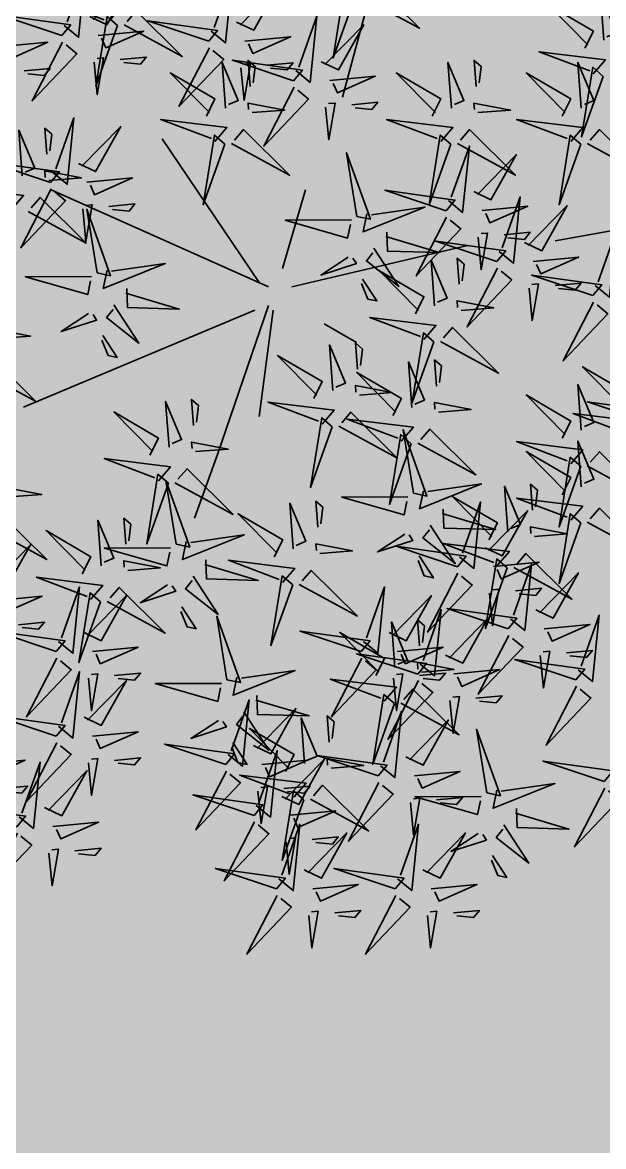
# Model space of a CAD drawing. Header units: millimetres. Extents: x -620 to 116137, y -21481 to 17762.
# Drawn here: x 12518 to 12885, y 7550 to 8261 of the extents above; entities that cross this region are included whole.
import ezdxf

# ---------------------------------------------------------------- set-up
doc = ezdxf.new("R2010")
doc.units = ezdxf.units.MM
doc.header["$LTSCALE"] = 150
doc.linetypes.add('1625E_Roof Plan$0$DASHED', pattern=[0.75, 0.5, -0.25])
doc.layers.add('1625_East Villa$0$ad-Landscape', color=7, linetype='Continuous', lineweight=35, true_color=0x007f00)
doc.layers.add('1625_East Villa$0$ad-Landscape 2', color=7, linetype='Continuous', lineweight=35, true_color=0x264c00)
doc.layers.add('1625_East Villa$0$ad-Verandah', color=7, linetype='Continuous', true_color=0xa57c52)
doc.layers.add('1625E_Roof Plan$0$ad-Primary Roof', color=5, linetype='Continuous')
doc.layers.add('1625E_Roof Plan$0$ad-Secondary Roof', color=6, linetype='Continuous')

# ---------------------------------------------------------------- blocks, each defined once
blk = doc.blocks.new('1625_East Villa$0$bamboo')
at = {"layer": '1625_East Villa$0$ad-Landscape'}
blk.add_line((-124.2, -652.6), (-157.7, -842.3), dxfattribs=at)
for points in [[(-548.2, 43.3), (-554.2, -19.6), (-537, -5.4), (-541.1, 34.7)], [(-556.7, -87.7), (-536.9, -129.3), (-645.8, -190.1), (-549.6, -96.3)], [(-712.5, -168.7), (-565.9, -116.3), (-734.3, -143.3), (-712.5, -168.7)], [(-713.7, -184.4), (-637.3, -324.8), (-747.6, -213.6), (-722.2, -191.7)], [(-425.4, -669.4), (-466.6, -690.1), (-529.7, -582.4), (-433.9, -676.7)], [(-119.8, -578.6), (-100, -620.2), (-209, -681), (-112.7, -587.2)], [(8.2, -743.4), (-41.2, -595.8), (-17.7, -764.7), (8.2, -743.4)], [(-9.8, -589.2), (68.8, -596.8), (-19.9, -612), (-18.4, -596.3)], [(352.8, -669.4), (311.6, -690.1), (248.5, -582.4), (344.3, -676.7)], [(489.3, -669.4), (448.2, -690.1), (385.1, -582.4), (480.9, -676.7)], [(527.1, -597.7), (464.1, -593), (478.7, -609.9), (518.7, -605)], [(590.2, -602.4), (584.1, -681.2), (567.1, -592.8), (582.9, -593.9)], [(-527.4, -744.4), (-561.3, -773.6), (-580.8, -613.7), (-534.7, -736)], [(-74.2, -598.9), (-84.7, -708.9), (-44.2, -617.6), (-67, -607.5)], [(-589.2, -724), (-630.4, -744.6), (-693.5, -636.9), (-597.7, -731.2)], [(-357.5, -714.1), (-210.9, -661.7), (-379.3, -688.7), (-357.5, -714.1)], [(-15.8, -652.1), (-21.8, -715), (-4.6, -700.8), (-8.7, -660.7)], [(23.9, -744.9), (165.8, -671.4), (52.3, -779.4), (31, -753.6)], [(420.7, -714.1), (567.3, -661.7), (398.9, -688.7), (420.7, -714.1)], [(557.2, -714.1), (703.8, -661.7), (535.4, -688.7), (557.2, -714.1)], [(346.4, -826.2), (312.4, -855.4), (293, -695.5), (339.1, -817.8)], [(-444.7, -715.5), (-555, -707.2), (-462.9, -745.8), (-453.2, -722.8)], [(-521.3, -768.6), (-374.8, -716.3), (-543.2, -743.3), (-521.3, -768.6)], [(-358.7, -729.9), (-282.3, -870.2), (-392.6, -759), (-367.2, -737.1)], [(284.5, -805.8), (243.4, -826.4), (180.3, -718.7), (276.1, -813.1)], [(333.5, -715.5), (223.2, -707.2), (315.3, -745.8), (325, -722.8)], [(470, -715.5), (359.7, -707.2), (451.8, -745.8), (461.5, -722.8)], [(419.5, -729.9), (495.9, -870.2), (385.6, -759), (411, -737.1)], [(556, -729.9), (632.4, -870.2), (522.1, -759), (547.5, -737.1)], [(-16.2, -749), (12.3, -783.5), (-148, -799.7), (-24.8, -756.1)], [(-608.6, -770), (-718.8, -761.8), (-626.7, -800.3), (-617.1, -777.3)]]:
    blk.add_lwpolyline(points, dxfattribs=at)
at = {"layer": '1625_East Villa$0$ad-Landscape 2'}
for p, q in [((43.5, 73), (278.2, 631.2)), ((-12.4, 39.5), (-247.1, 564.2)), ((-23.6, 61.9), (-370, 296.3)), ((390, 162.3), (546.4, 218.1)), ((32.3, 39.5), (390, 162.3)), ((43.5, 28.4), (300.5, 61.9)), ((-57.1, 6), (-247.1, -49.8)), ((-12.4, -16.3), (-113, -440.5)), ((77, -94.4), (121.7, -172.6)), ((-470.6, -139.1), (-761.2, -217.2))]:
    blk.add_line(p, q, dxfattribs=at)
for points in [[(103.7, 1424.7), (54.4, 1572.3), (77.9, 1403.4), (103.7, 1424.7)], [(-199.8, 660.1), (-233.7, 630.9), (-253.2, 790.8), (-207, 668.5)], [(1291.5, 647.4), (1242.1, 795), (1265.7, 626.1), (1291.5, 647.4)], [(187.4, 742.8), (263.8, 602.4), (153.5, 713.7), (178.9, 735.5)], [(1140.9, 737.5), (1130.4, 627.4), (1170.9, 718.7), (1148, 728.8)], [(-264.9, 565.6), (-314.3, 713.2), (-290.7, 544.3), (-264.9, 565.6)], [(569.7, 715.5), (646.1, 575.2), (535.8, 686.4), (561.2, 708.3)], [(699.3, 716.8), (719.2, 675.2), (610.2, 614.4), (706.4, 708.2)], [(1307.2, 645.9), (1449.1, 719.5), (1335.7, 611.4), (1314.3, 637.3)], [(-619.9, 538.4), (-669.2, 686), (-645.7, 517), (-619.9, 538.4)], [(-593, 682.9), (-603.5, 572.8), (-563, 664.1), (-585.9, 674.3)], [(112.3, 693), (106.3, 614.2), (89.3, 702.6), (105, 701.5)], [(745, 696.6), (734.5, 586.5), (774.9, 677.8), (752.1, 687.9)], [(868.3, 552), (818.9, 699.6), (842.4, 530.7), (868.3, 552)], [(1073.1, 552), (1023.7, 699.6), (1047.2, 530.7), (1073.1, 552)], [(1199.3, 684.2), (1193.3, 621.3), (1210.5, 635.5), (1206.4, 675.6)], [(494.6, 665.7), (488.6, 587), (471.6, 675.4), (487.3, 674.2)], [(-534.6, 629.7), (-540.6, 566.8), (-523.4, 581), (-527.5, 621)], [(-280.9, 634.5), (-391.2, 642.7), (-299.1, 604.1), (-289.4, 627.2)], [(-249.2, 564.1), (-107.3, 637.7), (-220.7, 529.6), (-242.1, 555.5)], [(-37.8, 466.8), (-37.2, 626.6), (5.9, 476), (-26.9, 469.1)], [(803.4, 643.3), (797.4, 580.4), (814.6, 594.6), (810.5, 634.7)], [(1267.2, 641.9), (1295.6, 607.4), (1135.4, 591.1), (1258.6, 634.8)], [(-604.1, 536.8), (-462.2, 610.4), (-575.7, 502.3), (-597, 528.2)], [(-194.9, 620.1), (-118.4, 479.7), (-228.8, 591), (-203.4, 612.8)], [(742.3, 469.2), (708.4, 440), (688.9, 599.9), (735, 477.6)], [(884, 550.5), (1025.9, 624), (912.4, 516), (891.1, 541.8)], [(1088.8, 550.5), (1230.7, 624), (1117.2, 516), (1095.9, 541.8)], [(-333, 575), (-396, 579.7), (-381.4, 562.8), (-341.5, 567.7)], [(-270, 570.3), (-276, 491.5), (-293, 579.9), (-277.2, 578.7)], [(680.5, 489.6), (639.3, 469), (576.2, 576.7), (672, 482.3)], [(1245.4, 580.5), (1265.3, 538.9), (1156.3, 478), (1252.6, 571.9)], [(-650.3, 428.2), (-684.2, 399.1), (-703.7, 559), (-657.6, 436.7)], [(-289.2, 560), (-260.8, 525.6), (-421, 509.3), (-297.8, 552.9)], [(843.9, 546.4), (872.4, 511.9), (712.1, 495.7), (835.3, 539.3)], [(1048.7, 546.4), (1077.2, 511.9), (916.9, 495.7), (1040.1, 539.3)], [(1291.1, 560.2), (1280.6, 450.1), (1321.1, 541.4), (1298.2, 551.6)], [(1355.5, 569.8), (1434.1, 562.2), (1345.4, 547), (1346.9, 562.7)], [(-644.2, 532.8), (-615.8, 498.3), (-776, 482), (-652.8, 525.7)], [(52, 474.3), (95.2, 540.4), (67.5, 454.7), (54.3, 463.3)], [(-311, 498.7), (-291.1, 457.1), (-400.1, 396.2), (-303.9, 490)], [(748.4, 444.9), (894.9, 497.3), (726.5, 470.3), (748.4, 444.9)], [(1349.5, 506.9), (1343.5, 444), (1360.7, 458.2), (1356.6, 498.3)], [(-665.9, 471.4), (-646.1, 429.8), (-755.1, 368.9), (-658.8, 462.8)], [(-265.3, 478.4), (-275.8, 368.3), (-235.4, 459.6), (-258.2, 469.8)], [(-200.9, 488), (-122.3, 480.4), (-211, 465.2), (-209.5, 480.9)], [(-46.5, 453.6), (-200.1, 478.3), (-39.6, 420.8), (-46.5, 453.6)], [(822.2, 485), (842, 443.4), (733.1, 382.6), (829.3, 476.4)], [(867.9, 464.7), (857.4, 354.7), (897.8, 446), (875, 456.1)], [(932.3, 474.4), (1010.9, 466.8), (922.2, 451.6), (923.7, 467.3)], [(1027, 485), (1046.8, 443.4), (937.9, 382.6), (1034.1, 476.4)], [(1072.7, 464.7), (1062.1, 354.7), (1102.6, 446), (1079.8, 456.1)], [(1137.1, 474.4), (1215.7, 466.8), (1126.9, 451.6), (1128.4, 467.3)], [(-644.2, 404), (-497.6, 456.4), (-666, 429.4), (-644.2, 404)], [(-620.3, 451.1), (-630.8, 341), (-590.3, 432.3), (-613.2, 442.5)], [(-555.9, 460.7), (-477.3, 453.1), (-566, 437.9), (-564.5, 453.6)], [(-52.8, 429.4), (-9, 438.6), (-69, 289.1), (-50.5, 418.5)], [(104.9, 439.8), (157.9, 405.3), (153.3, 427.1), (115.9, 442.1)], [(455.6, 305.5), (421.7, 276.4), (402.2, 436.3), (448.3, 314)], [(661.1, 443.6), (550.9, 451.8), (643, 413.2), (652.6, 436.3)], [(617.5, 275.9), (618.2, 435.7), (661.3, 285.1), (628.5, 278.2)], [(-206.9, 425.1), (-212.9, 362.2), (-195.7, 376.4), (-199.8, 416.5)], [(30.7, 412.7), (123.3, 352.4), (61.2, 430.6), (41.6, 415)], [(393.8, 326), (352.6, 305.3), (289.5, 413), (385.3, 318.7)], [(747.2, 429.2), (823.6, 288.8), (713.3, 400), (738.7, 421.9)], [(926.3, 411.5), (920.3, 348.6), (937.5, 362.8), (933.4, 402.9)], [(1131.1, 411.5), (1125, 348.6), (1142.3, 362.8), (1138.2, 402.9)], [(-645.4, 388.3), (-569, 247.9), (-679.3, 359.1), (-653.9, 381)], [(-561.9, 397.8), (-567.9, 334.9), (-550.7, 349.1), (-554.8, 389.2)], [(-8.5, 381.7), (37.5, 380), (40.9, 255.2), (2.4, 384)], [(609.1, 384.1), (546.1, 388.8), (560.6, 371.9), (600.6, 376.8)], [(672.1, 379.4), (666.1, 300.6), (649, 389), (664.8, 387.8)], [(-606.2, 183.8), (-655.6, 331.4), (-632, 162.5), (-606.2, 183.8)], [(461.7, 281.3), (608.2, 333.7), (439.8, 306.7), (461.7, 281.3)], [(707.3, 283.4), (750.5, 349.5), (722.8, 263.8), (709.6, 272.4)], [(-363.6, 169.2), (-397.5, 140), (-417, 299.9), (-370.9, 177.6)], [(945.2, 153.2), (945.8, 313), (988.9, 162.4), (956.1, 155.5)], [(-425.4, 189.6), (-466.6, 169), (-529.7, 276.7), (-433.9, 182.4)], [(374.4, 279.9), (264.1, 288.2), (356.3, 249.6), (365.9, 272.6)], [(608.9, 262.7), (455.2, 287.4), (615.8, 229.9), (608.9, 262.7)], [(1141.3, 142.9), (1092, 290.5), (1115.5, 121.6), (1141.3, 142.9)], [(-590.5, 182.3), (-448.6, 255.9), (-562, 147.8), (-583.4, 173.7)], [(460.4, 265.6), (536.9, 125.2), (426.5, 236.4), (452, 258.3)], [(602.5, 238.5), (646.3, 247.7), (586.3, 98.2), (604.8, 227.6)], [(760.2, 248.9), (813.2, 214.4), (808.6, 236.2), (771.2, 251.2)], [(322.4, 220.5), (259.3, 225.2), (273.9, 208.3), (313.9, 213.2)], [(385.4, 215.7), (379.4, 137), (362.3, 225.4), (378.1, 224.2)], [(686, 221.8), (778.6, 161.5), (716.5, 239.7), (696.9, 224.1)], [(1035, 160.6), (1078.2, 226.8), (1050.5, 141.1), (1037.3, 149.7)], [(1264.2, 74.7), (1214.8, 222.3), (1238.4, 53.4), (1264.2, 74.7)], [(-357.5, 145), (-210.9, 197.3), (-379.3, 170.3), (-357.5, 145)], [(646.8, 190.8), (692.9, 189.1), (696.3, 64.3), (657.8, 193.1)], [(1157.1, 141.4), (1299, 214.9), (1185.5, 106.9), (1164.2, 132.8)], [(-630.5, 178.2), (-602.1, 143.7), (-762.3, 127.5), (-639.2, 171.1)], [(936.5, 139.9), (782.9, 164.7), (943.4, 107.2), (936.5, 139.9)], [(1441.7, 20.2), (1392.3, 167.8), (1415.9, -1.1), (1441.7, 20.2)], [(-444.7, 143.6), (-555, 151.8), (-462.9, 113.3), (-453.2, 136.3)], [(701.3, 5.5), (667.4, -23.6), (647.9, 136.3), (694, 14)], [(1117, 137.3), (1145.4, 102.8), (985.2, 86.6), (1108.4, 130.2)], [(1279.9, 73.2), (1421.8, 146.8), (1308.4, 38.7), (1287, 64.6)], [(-652.3, 116.9), (-632.5, 75.3), (-741.4, 14.4), (-645.2, 108.2)], [(-510.6, -20.7), (-560, 126.9), (-536.5, -42), (-510.6, -20.7)], [(-358.7, 129.2), (-282.3, -11.2), (-392.6, 100.1), (-367.2, 121.9)], [(639.5, 26), (598.3, 5.3), (535.3, 113), (631, 18.7)], [(930.2, 115.8), (973.9, 125), (914, -24.5), (932.5, 104.9)], [(1013.6, 99.1), (1106.3, 38.8), (1044.2, 116.9), (1024.6, 101.4)], [(1087.9, 126.1), (1140.9, 91.6), (1136.3, 113.5), (1098.9, 128.4)], [(1220.1, -21.7), (1186.2, -50.9), (1166.7, 109), (1212.8, -13.3)], [(-606.6, 96.6), (-617.1, -13.5), (-576.7, 77.8), (-599.5, 88)], [(-496.8, 84.1), (-559.8, 88.8), (-545.3, 71.9), (-505.3, 76.8)], [(-542.2, 106.2), (-463.6, 98.6), (-552.3, 83.4), (-550.8, 99.1)], [(-433.8, 79.4), (-439.8, 0.6), (-456.8, 89), (-441.1, 87.9)], [(1158.3, -1.3), (1117.1, -21.9), (1054.1, 85.8), (1149.8, -8.5)], [(1457.4, 18.7), (1599.3, 92.2), (1485.9, -15.8), (1464.5, 10)], [(974.5, 68.1), (1020.5, 66.3), (1023.9, -58.4), (985.4, 70.4)], [(1095.3, 76), (1115.1, 34.4), (1006.1, -26.5), (1102.4, 67.3)], [(1239.9, 69.2), (1268.3, 34.7), (1108.1, 18.4), (1231.3, 62.1)], [(1140.9, 55.7), (1130.4, -54.4), (1170.9, 36.9), (1148, 47)], [(1205.3, 65.3), (1283.9, 57.7), (1195.2, 42.5), (1196.7, 58.2)], [(-494.9, -22.2), (-353, 51.3), (-466.5, -56.7), (-487.8, -30.9)], [(319, -89.9), (285.1, -119.1), (265.6, 40.8), (311.8, -81.4)], [(707.4, -18.7), (854, 33.7), (685.6, 6.7), (707.4, -18.7)], [(257.2, -69.4), (216.1, -90.1), (153, 17.6), (248.8, -76.7)], [(1218.1, 7.8), (1238, -33.8), (1129, -94.7), (1225.2, -0.8)], [(1199.3, 2.4), (1193.3, -60.5), (1210.5, -46.3), (1206.4, -6.2)], [(1226.2, -46), (1372.8, 6.4), (1204.4, -20.6), (1226.2, -46)], [(1417.4, 14.6), (1445.8, -19.9), (1285.6, -36.1), (1408.7, 7.5)], [(-535, -26.3), (-506.5, -60.8), (-666.8, -77), (-543.6, -33.4)], [(-174.3, -160.5), (-173.7, -0.6), (-130.6, -151.3), (-163.4, -158.2)], [(620.2, -20.1), (509.9, -11.8), (602, -50.4), (611.7, -27.3)], [(1263.8, -12.5), (1253.3, -122.6), (1293.7, -31.3), (1270.9, -21.1)], [(1328.2, -2.9), (1406.8, -10.5), (1318.1, -25.7), (1319.6, -10)], [(706.2, -34.4), (782.6, -174.8), (672.3, -63.6), (697.7, -41.7)], [(868.3, -184.3), (818.9, -36.7), (842.4, -205.6), (868.3, -184.3)], [(1139, -47.3), (1028.7, -39.1), (1120.8, -77.6), (1130.5, -54.6)], [(1395.6, -46.8), (1415.5, -88.4), (1306.5, -149.2), (1402.7, -55.4)], [(325.1, -114.1), (471.7, -61.8), (303.3, -88.7), (325.1, -114.1)], [(568.1, -79.5), (505.1, -74.8), (519.6, -91.7), (559.6, -86.8)], [(631.1, -84.2), (625.1, -163), (608.1, -74.6), (623.8, -75.8)], [(1168.6, -225.3), (1119.3, -77.6), (1142.8, -246.6), (1168.6, -225.3)], [(1225, -61.7), (1301.4, -202.1), (1191.1, -90.8), (1216.5, -69)], [(1322.2, -65.8), (1316.2, -128.7), (1333.4, -114.5), (1329.3, -74.4)], [(1441.3, -67.1), (1430.8, -177.1), (1471.2, -85.8), (1448.4, -75.7)], [(1505.7, -57.4), (1584.3, -65), (1495.6, -80.2), (1497.1, -64.5)], [(-511, -108), (-521.6, -218), (-481.1, -126.7), (-503.9, -116.6)], [(-446.7, -98.3), (-368, -105.9), (-456.8, -121.2), (-455.3, -105.4)], [(-84.5, -153), (-41.3, -86.9), (-69, -172.5), (-82.2, -163.9)], [(237.9, -115.5), (127.6, -107.2), (219.7, -145.8), (229.4, -122.8)], [(1086.9, -106.8), (1023.9, -102.1), (1038.4, -119), (1078.4, -114.1)], [(1149.9, -111.5), (1143.9, -190.3), (1126.9, -101.9), (1142.6, -103)], [(323.9, -129.9), (400.4, -270.3), (290, -159), (315.4, -137.2)], [(926.2, -219.4), (885, -240.1), (822, -132.4), (917.7, -226.7)], [(884, -185.9), (1025.9, -112.3), (912.4, -220.4), (891.1, -194.5)], [(988, -239.9), (954.1, -269), (934.6, -109.2), (980.8, -231.4)], [(1441.7, -266.2), (1392.3, -118.6), (1415.9, -287.5), (1441.7, -266.2)], [(1499.7, -120.3), (1493.7, -183.2), (1510.9, -169), (1506.8, -128.9)], [(-452.7, -161.2), (-458.7, -224.1), (-441.4, -209.9), (-445.5, -169.8)], [(-183, -173.7), (-336.7, -149), (-176.1, -206.5), (-183, -173.7)], [(360, -280.8), (326.1, -310), (306.6, -150.1), (352.7, -272.3)], [(494.6, -296.8), (495.3, -137), (538.4, -287.6), (505.6, -294.5)], [(1184.4, -226.8), (1326.3, -153.2), (1212.8, -261.3), (1191.5, -235.4)], [(-189.3, -197.8), (-145.6, -188.6), (-205.5, -338.1), (-187, -208.8)], [(-31.6, -187.5), (21.3, -222), (16.7, -200.1), (-20.7, -185.2)], [(185.8, -175), (122.8, -170.2), (137.4, -187.2), (177.4, -182.3)], [(298.2, -260.3), (257, -281), (193.9, -173.3), (289.7, -267.6)], [(248.8, -179.7), (242.8, -258.4), (225.8, -170), (241.6, -171.2)], [(843.9, -189.9), (872.4, -224.4), (712.1, -240.6), (835.3, -197)], [(922.9, -320.7), (873.5, -173.1), (897.1, -342), (922.9, -320.7)], [(-105.9, -214.5), (-13.2, -274.9), (-75.4, -196.7), (-94.9, -212.2)], [(114.3, -335.4), (80.4, -364.5), (60.9, -204.6), (107, -326.9)], [(994.1, -264.1), (1140.7, -211.8), (972.3, -238.7), (994.1, -264.1)], [(1457.4, -267.7), (1599.3, -194.1), (1485.9, -302.2), (1464.5, -276.3)], [(-196.6, -388.9), (-246, -241.3), (-222.5, -410.2), (-196.6, -388.9)], [(-145, -245.6), (-99, -247.3), (-95.6, -372), (-134.1, -243.3)], [(52.5, -314.9), (11.3, -335.6), (-51.8, -227.9), (44, -322.2)], [(584.4, -289.3), (627.6, -223.2), (600, -308.9), (586.7, -300.3)], [(1144.3, -230.8), (1172.7, -265.3), (1012.5, -281.6), (1135.7, -237.9)], [(-425.4, -355.8), (-466.6, -376.5), (-529.7, -268.8), (-433.9, -363.1)], [(-363.6, -376.3), (-397.5, -405.4), (-417, -245.5), (-370.9, -367.8)], [(366.1, -305), (512.7, -252.7), (344.3, -279.6), (366.1, -305)], [(663.5, -416.2), (614.1, -268.5), (637.6, -437.5), (663.5, -416.2)], [(822.2, -251.3), (842, -292.9), (733.1, -353.8), (829.3, -259.9)], [(906.9, -265.5), (796.6, -257.2), (888.7, -295.8), (898.4, -272.8)], [(932.3, -262), (1010.9, -269.6), (922.2, -284.8), (923.7, -269.1)], [(938.6, -322.2), (1080.5, -248.7), (967.1, -356.7), (945.7, -330.8)], [(278.8, -306.4), (168.6, -298.1), (260.7, -336.7), (270.4, -313.7)], [(486, -310), (332.3, -285.3), (492.9, -342.8), (486, -310)], [(867.9, -271.6), (857.4, -381.7), (897.8, -290.4), (875, -280.2)], [(992.9, -279.9), (1069.3, -420.3), (959, -309), (984.4, -287.2)], [(1122.6, -292.2), (1142.4, -333.8), (1033.4, -394.7), (1129.7, -300.8)], [(1417.4, -271.7), (1445.8, -306.2), (1285.6, -322.5), (1408.7, -278.8)], [(-180.9, -390.4), (-39, -316.9), (-152.5, -424.9), (-173.8, -399)], [(120.3, -359.6), (266.9, -307.2), (98.5, -334.2), (120.3, -359.6)], [(364.9, -320.8), (441.3, -461.2), (331, -349.9), (356.4, -328.1)], [(479.7, -334.2), (523.4, -325), (463.5, -474.5), (482, -345.1)], [(637.4, -323.8), (690.3, -358.3), (685.7, -336.5), (648.3, -321.5)], [(854.8, -325), (791.8, -320.2), (806.4, -337.2), (846.3, -332.2)], [(917.8, -329.7), (911.8, -408.4), (894.8, -320), (910.5, -321.2)], [(926.3, -324.9), (920.3, -387.8), (937.5, -373.5), (933.4, -333.5)], [(1168.2, -312.5), (1157.7, -422.6), (1198.2, -331.3), (1175.3, -321.1)], [(1218.2, -474.1), (1218.9, -314.2), (1262, -464.9), (1229.2, -471.8)], [(1232.6, -302.9), (1311.2, -310.5), (1222.5, -325.7), (1224, -310)], [(-357.5, -400.5), (-210.9, -348.1), (-379.3, -375.1), (-357.5, -400.5)], [(33.1, -361), (-77.2, -352.7), (14.9, -391.3), (24.6, -368.2)], [(563.1, -350.9), (655.8, -411.2), (593.6, -333), (574, -348.6)], [(679.2, -417.7), (821.1, -344.1), (707.7, -452.2), (686.3, -426.3)], [(898.6, -326.3), (927, -360.8), (766.8, -377), (889.9, -333.4)], [(1395.6, -333.1), (1415.5, -374.7), (1306.5, -435.6), (1402.7, -341.7)], [(1505.7, -343.8), (1584.3, -351.4), (1495.6, -366.6), (1497.1, -350.9)], [(-73.8, -511.6), (-123.1, -364), (-99.6, -532.9), (-73.8, -511.6)], [(119.1, -375.3), (195.6, -515.7), (85.2, -404.5), (110.7, -382.6)], [(226.8, -365.9), (163.8, -361.1), (178.3, -378.1), (218.3, -373.2)], [(289.8, -370.6), (283.8, -449.3), (266.8, -360.9), (282.5, -362.1)], [(524, -381.9), (570, -383.6), (573.4, -508.4), (534.9, -379.6)], [(1226.6, -365.8), (1220.6, -428.7), (1237.8, -414.5), (1233.7, -374.4)], [(1441.3, -353.4), (1430.8, -463.5), (1471.2, -372.2), (1448.4, -362)], [(-444.7, -401.9), (-555, -393.6), (-462.9, -432.2), (-453.2, -409.1)], [(-221, -394.5), (-192.5, -429), (-352.8, -445.2), (-229.6, -401.6)], [(598.6, -492.1), (557.4, -512.8), (494.3, -405.1), (590.1, -499.4)], [(660.4, -512.6), (626.5, -541.8), (607, -381.9), (653.1, -504.2)], [(813.7, -538.9), (764.3, -391.3), (787.8, -560.2), (813.7, -538.9)], [(876.8, -387.7), (896.6, -429.3), (787.7, -490.1), (883.9, -396.3)], [(986.9, -398.3), (1065.5, -405.9), (976.8, -421.1), (978.3, -405.4)], [(1308, -466.6), (1351.2, -400.5), (1323.6, -486.2), (1310.3, -477.5)], [(1499.7, -406.7), (1493.7, -469.6), (1510.9, -455.4), (1506.8, -415.3)], [(-358.7, -416.2), (-282.3, -556.6), (-392.6, -445.4), (-367.2, -423.5)], [(-19, -420.4), (-82, -415.7), (-67.4, -432.6), (-27.4, -427.7)], [(44, -425.1), (38, -503.9), (21, -415.5), (36.8, -416.7)], [(639.2, -421.7), (667.6, -456.2), (507.4, -472.5), (630.5, -428.8)], [(922.5, -407.9), (912, -518), (952.4, -426.7), (929.6, -416.6)], [(-496.8, -461.3), (-559.8, -456.6), (-545.3, -473.5), (-505.3, -468.6)], [(-433.8, -466), (-439.8, -544.8), (-456.8, -456.4), (-441.1, -457.6)], [(-242.7, -455.8), (-222.9, -497.4), (-331.8, -558.3), (-235.6, -464.5)], [(-58, -513.1), (83.9, -439.6), (-29.6, -547.6), (-50.9, -521.7)], [(980.9, -461.2), (974.9, -524.1), (992.1, -509.9), (988, -469.8)], [(-197, -476.1), (-207.5, -586.2), (-167.1, -494.9), (-189.9, -484.8)], [(-132.6, -466.5), (-54, -474.1), (-142.8, -489.3), (-141.3, -473.6)], [(617.4, -483.1), (637.2, -524.7), (528.3, -585.6), (624.5, -491.7)], [(666.4, -536.8), (813, -484.5), (644.6, -511.4), (666.4, -536.8)], [(829.4, -540.4), (971.3, -466.8), (857.8, -574.9), (836.5, -549)], [(1209.6, -487.3), (1055.9, -462.6), (1216.5, -520.1), (1209.6, -487.3)], [(663.1, -503.4), (652.6, -613.5), (693, -522.2), (670.2, -512)], [(727.5, -493.8), (806.1, -501.4), (717.4, -516.6), (718.9, -500.9)], [(1203.3, -511.5), (1247, -502.3), (1187.1, -651.7), (1205.5, -522.4)], [(1286.7, -528.1), (1379.3, -588.5), (1317.2, -510.3), (1297.6, -525.8)], [(1361, -501.1), (1413.9, -535.6), (1409.3, -513.8), (1371.9, -498.8)], [(-98.1, -517.2), (-69.7, -551.7), (-229.9, -567.9), (-106.7, -524.3)], [(-138.6, -529.4), (-144.7, -592.3), (-127.4, -578.1), (-131.5, -538)], [(579.2, -538.2), (468.9, -529.9), (561.1, -568.5), (570.7, -545.5)], [(-363.6, -689.9), (-397.5, -719), (-417, -559.2), (-370.9, -681.4)], [(414.6, -689.9), (380.7, -719), (361.2, -559.2), (407.3, -681.4)], [(551.1, -689.9), (517.2, -719), (497.7, -559.2), (543.9, -681.4)], [(665.2, -552.6), (741.7, -693), (631.3, -581.7), (656.8, -559.9)], [(789.3, -544.5), (817.8, -578.9), (657.5, -595.2), (780.7, -551.6)], [(721.5, -556.7), (715.5, -619.6), (732.7, -605.4), (728.6, -565.3)], [(936.5, -702.5), (887.2, -554.9), (910.7, -723.8), (936.5, -702.5)], [(1247.5, -559.2), (1293.6, -560.9), (1297, -685.7), (1258.5, -556.9)], [(767.6, -605.8), (787.4, -647.4), (678.5, -708.3), (774.7, -614.5)], [(877.7, -616.5), (956.3, -624.1), (867.5, -639.3), (869, -623.6)], [(1182.3, -770.7), (1132.9, -623.1), (1156.5, -792), (1182.3, -770.7)], [(813.3, -626.1), (802.7, -736.2), (843.2, -644.9), (820.4, -634.7)], [(952.3, -704), (1094.2, -630.5), (980.7, -738.5), (959.4, -712.7)], [(871.6, -679.4), (865.6, -742.3), (882.9, -728.1), (878.8, -688)], [(1198, -772.2), (1339.9, -698.7), (1226.5, -806.7), (1205.1, -780.8)], [(912.2, -708.1), (940.6, -742.6), (780.4, -758.8), (903.6, -715.2)]]:
    blk.add_lwpolyline(points, dxfattribs=at)
blk = doc.blocks.new('1625_East Villa$0$zw$959F')
at = {"transparency": 33554559}
h = blk.add_hatch(color=256, dxfattribs=at)
h.dxf.hatch_style = 1
h.set_gradient(color1=(153, 204, 0), color2=(63, 127, 0), tint=1, name='INVSPHERICAL')
h.paths.add_polyline_path([(0, -8875), (2430, -8875), (2430, -4975), (0, -4975)])
h = blk.add_hatch(dxfattribs=at)
h.set_pattern_fill('GRASS', color=74)
h.set_pattern_definition([(90, (-1096435.541, 661200.024), (-17.96051224, 17.96051224), [4.7625, -31.1585245]), (45, (-1096435.54, 661200.024), (-17.96051224, 17.96051224), [4.7625, -20.6375]), (135, (-1096435.54, 661200.024), (-17.96051224, -17.96051224), [4.7625, -20.6375])])
h.paths.add_polyline_path([(0, -8875), (2430, -8875), (2430, -4975), (0, -4975)])
at = {"layer": '1625_East Villa$0$ad-Landscape', "linetype": 'Continuous', "rotation": 89.99999999999997}
for p, xscale, yscale, zscale in [((563.55, -5529.23), -0.2620739326953543, 0.2620739326953543, 0.2620739326953535), ((1024.35, -5589.37), -0.1713600815364864, 0.1713600815364864, 0.171360081536486)]:
    blk.add_blockref('1625_East Villa$0$bamboo', p, dxfattribs=dict(at, xscale=xscale, yscale=yscale, zscale=zscale))
blk = doc.blocks.new('1625E_Roof Plan')
at = {"layer": '1625E_Roof Plan$0$ad-Primary Roof', "linetype": '1625E_Roof Plan$0$DASHED', "ltscale": 2, "const_width": 40}
blk.add_lwpolyline([(12570, 8195), (12570, 5195)], dxfattribs=at)
at = {"layer": '1625E_Roof Plan$0$ad-Secondary Roof', "linetype": '1625E_Roof Plan$0$DASHED', "ltscale": 2, "const_width": 40}
blk.add_lwpolyline([(12570, 8195), (10022.5, 11207.5), (12570, 14220), (13950, 14220), (13950, 8195)], close=True, dxfattribs=at)
blk = doc.blocks.new('1625_East Villa')
at = {"layer": '1625_East Villa$0$ad-Verandah'}
blk.add_blockref('1625_East Villa$0$zw$959F', (12120, 13620), dxfattribs=at)
blk.add_blockref('1625E_Roof Plan', (0, 0))

msp = doc.modelspace()

# ---------------------------------------------------------------- block references
msp.add_blockref('1625_East Villa', (0, 0))

doc.saveas('drawing.dxf')
